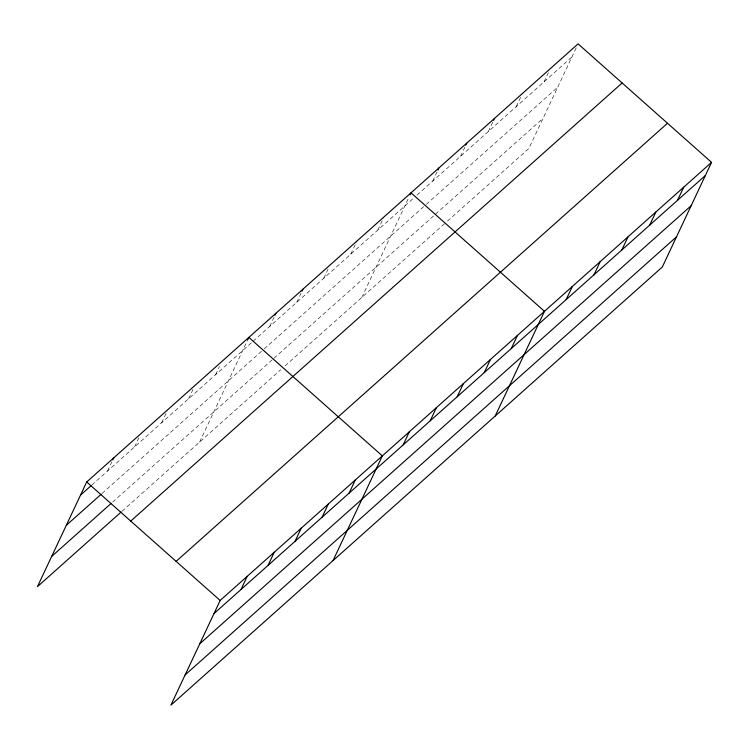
<?xml version="1.0" encoding="UTF-8"?>
<svg xmlns="http://www.w3.org/2000/svg" width="749" height="749" viewBox="0 0 749 749"><rect width="100%" height="100%" fill="white"/><g stroke="black" fill="none" stroke-linecap="round" stroke-linejoin="round"><path stroke-width="0.56" stroke-dasharray="3.75 2.81" d="M107.547 471.018L111.826 461.927M134.577 446.919L138.855 437.828M161.597 422.82L167.308 410.705M188.626 398.73L194.328 386.606M215.656 374.631L219.457 366.551M199.608 442.069L247.91 339.428M269.706 326.442L273.984 317.351M296.735 302.343L301.014 293.252M323.755 278.253L328.034 269.163M350.785 254.154L356.964 241.019M377.814 230.055L383.516 217.94M361.767 297.493L409.113 196.875M432.679 181.136L436.957 172.045M460.532 156.307L464.801 147.216M488.376 131.487L493.6 120.374M516.22 106.658L521.922 94.543M544.064 81.828L548.343 72.747M576.187 47.917L528.841 148.536L446.17 222.238M91.855 485.006L252.273 341.984M253.143 341.207L413.542 198.204M417.024 195.105L571.908 57.008M102.051 493.451L263.339 349.652M264.21 348.875L425.432 205.132M426.303 204.355L557.696 87.212M112.687 502.027L273.104 359.005M273.975 358.228L543.053 118.333M122.012 511.249L280.688 369.781M285.051 365.896L445.299 223.015"/><path stroke-width="1.12" d="M711.55 162.355L220.159 600.464L170.912 705.127L662.303 267.019L711.55 162.355L578.088 43.873L86.697 481.981L37.45 586.645L121.141 512.026M112.771 459.905L113.726 457.882M247.91 339.428L248.855 337.406L382.318 455.888L333.071 560.552M274.93 315.329L275.885 313.307M301.959 291.239L302.914 289.217M410.068 194.852L411.014 192.83L544.476 311.312L495.229 415.976M437.912 170.023L438.858 168.01M241.009 589.5L247.189 576.365M268.039 565.401L274.218 552.275M465.756 145.203L466.711 143.181M295.059 541.302L301.238 528.176M493.6 120.374L494.555 118.351M322.089 517.213L328.268 504.077M349.118 493.114L355.298 479.987M403.168 444.925L409.347 431.789M430.198 420.826L436.377 407.699M457.218 396.727L463.397 383.6M484.247 372.637L490.426 359.501M511.277 348.538L517.456 335.412M566.141 299.619L572.32 286.493M593.994 274.789L600.164 261.663M621.839 249.969L628.018 236.834M649.683 225.14L655.862 212.014M677.527 200.311L683.706 187.184M80.517 495.108L90.985 485.783M66.305 525.321L101.181 494.228M51.662 556.432L110.946 503.581M130.738 521.079L622.129 82.98M176.118 561.366L667.509 123.257M213.98 613.59L705.371 175.491M199.768 643.794L691.158 205.694M185.125 674.915L676.516 236.815M86.697 481.981L220.159 600.464"/></g></svg>
